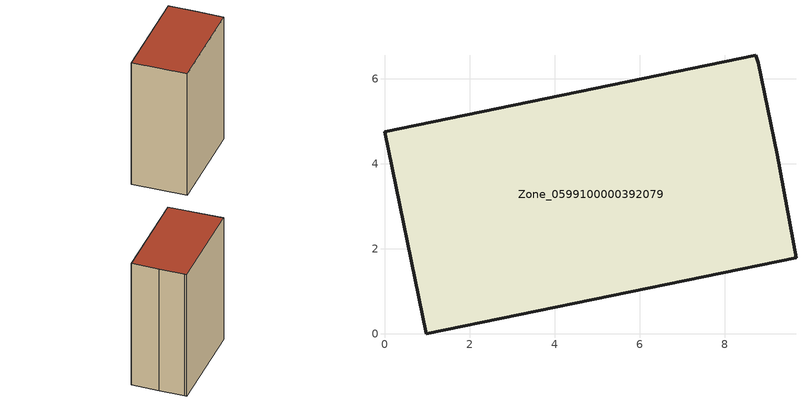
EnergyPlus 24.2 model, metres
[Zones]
Zone_0599100000392079
 floor ground (C_G): 8.73,6.56 8.79,6.37 9.24,4.21 9.67,1.8 0.98,0 0,4.75 z0
 wall outside (C_F): 9.24,4.21 8.79,6.37 8.73,6.56 0,4.75 0.98,0 9.67,1.8 9.24,4.21 z0:11.96
 roof outside (C_R): 8.79,6.37 8.73,6.56 0,4.75 0.98,0 9.67,1.8 9.24,4.21 z11.96
[BUILDING]
Pand.0599100000392079: North Axis=0; Terrain=City; Loads Convergence Tolerance Value=0.04; Temperature Convergence Tolerance Value=0.4; Solar Distribution=FullExterior; Maximum Number of Warmup Days=25; Minimum Number of Warmup Days=1
[Site:Location]
Rotterdam.The.Hague.AP_ZH_NLD Design_Conditions: Latitude=51.96; Longitude=4.45; Time Zone=1; Elevation=-4.5
[SITE:GROUNDTEMPERATURE:BUILDINGSURFACE]
18, 18, 18, 18, 18, 18, 18, 18, 18, 18, 18, 18
[MATERIAL] Thermal Absorptance=0.9; Solar Absorptance=0.7; Visible Absorptance=0.7
Name | Roughness | Thickness | Conductivity | Density | Specific Heat
G.TI.1992-2005 | MediumSmooth | 0.15 | 0.06 | 540 | 1210
F.TI.1992-2005 | Rough | 0.3 | 0.12 | 1920 | 840
R.TI.1992-2005 | MediumRough | 0.2 | 0.08 | 1500 | 1000
[CONSTRUCTION]
C_G: G.TI.1992-2005
C_F: F.TI.1992-2005
C_R: R.TI.1992-2005
[ZONE]
Zone_0599100000392079: Type=1; Multiplier=1; Ceiling Height=Autocalculate; Volume=Autocalculate; Floor Area=autocalculate; Part of Total Floor Area=Yes
[ZONEINFILTRATION:DESIGNFLOWRATE]
Infil_Zone_0599100000392079: Zone or ZoneList or Space or SpaceList=Zone_0599100000392079; Schedule=AlwaysOn; Design Flow Rate Calculation Method=Flow/Area; Flow Rate per Floor Area=0.0015; Constant Term Coefficient=1; Temperature Term Coefficient=0; Velocity Term Coefficient=0; Velocity Squared Term Coefficient=0
[HVACTEMPLATE:ZONE:IDEALLOADSAIRSYSTEM]
Zone_0599100000392079: Maximum Heating Supply Air Temperature=50; Minimum Cooling Supply Air Temperature=13; Maximum Heating Supply Air Humidity Ratio=0.0156; Minimum Cooling Supply Air Humidity Ratio=0.0077; Heating Limit=NoLimit; Cooling Limit=NoLimit; Dehumidification Control Type=ConstantSensibleHeatRatio; Cooling Sensible Heat Ratio=0.7; Dehumidification Setpoint=60; Humidification Control Type=None; Humidification Setpoint=30; Outdoor Air Method=None; Outdoor Air Flow Rate per Person=0.00944; Outdoor Air Flow Rate per Zone Floor Area=0; Outdoor Air Flow Rate per Zone=0; Demand Controlled Ventilation Type=None; Outdoor Air Economizer Type=NoEconomizer; Heat Recovery Type=None; Sensible Heat Recovery Effectiveness=0.7; Latent Heat Recovery Effectiveness=0.65
[ZONECONTROL:THERMOSTAT]
ThermostatControl_Zone_0599100000392079: Zone or ZoneList=Zone_0599100000392079; Control Type Schedule=DualSetpointControlType; Control 1=Thermostat_Zone_0599100000392079; Temperature Difference Between Cutout And Setpoint=0
[THERMOSTATSETPOINT:DUALSETPOINT]
Thermostat_Zone_0599100000392079: Heating Setpoint Temperature Schedule=HeatingSetpoint_Zone_0599100000392079; Cooling Setpoint Temperature Schedule=CoolingSetpoint_Zone_0599100000392079
[SCHEDULE:COMPACT]
HeatingSetpoint_Zone_0599100000392079: Through: 12/31, For: AllDays, Until: 24:00, 21
CoolingSetpoint_Zone_0599100000392079: Through: 12/31, For: AllDays, Until: 24:00, 24
DualSetpointControlType: Through: 12/31, For: AllDays, Until: 24:00, 4
AlwaysOn: Through: 12/31, For: AllDays, Until: 24:00, 1
